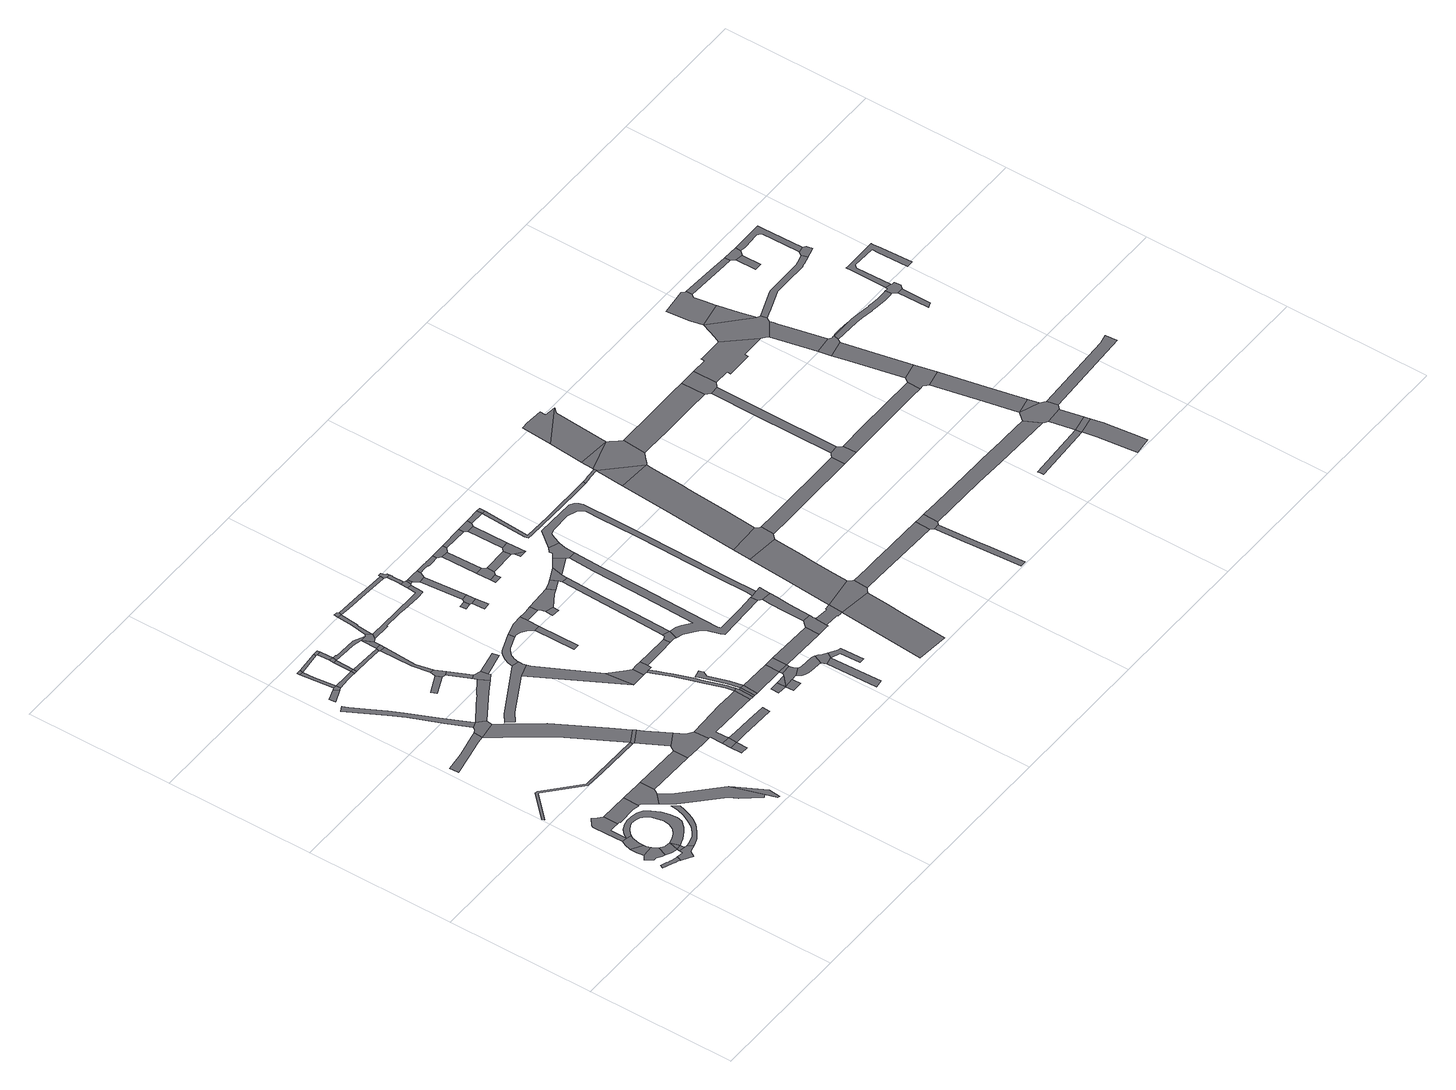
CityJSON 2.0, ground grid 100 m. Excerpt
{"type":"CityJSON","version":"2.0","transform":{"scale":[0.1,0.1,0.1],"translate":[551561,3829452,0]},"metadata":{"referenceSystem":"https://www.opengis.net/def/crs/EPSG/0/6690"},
"CityObjects":{
"road1":{"type":"Road","attributes":{"RoadStructureAttribute.sectionType":"1"},"geometry":[{"type":"MultiSurface","lod":"1","boundaries":[[[0,1,2,3,4,5,6,7,8,9,10,11,12]]]}]},
"road2":{"type":"Road","geometry":[{"type":"MultiSurface","lod":"1","boundaries":[[[13,14,15,16,17,18,19,20]]]}]},
"road3":{"type":"Road","attributes":{"RoadStructureAttribute.sectionType":"1"},"geometry":[{"type":"MultiSurface","lod":"1","boundaries":[[[21,22,23,14,13,24,25]]]}]},
"road4":{"type":"Road","geometry":[{"type":"MultiSurface","lod":"1","boundaries":[[[26,27,28,21,25,29,30,31,32,33]]]}]},
"road5":{"type":"Road","attributes":{"RoadStructureAttribute.sectionType":"1"},"geometry":[{"type":"MultiSurface","lod":"1","boundaries":[[[34,35,36,20,19,37,38,39,40]]]}]},
"road6":{"type":"Road","geometry":[{"type":"MultiSurface","lod":"1","boundaries":[[[41,42,12,11,43,44,45,46,47]]]}]},
"road7":{"type":"Road","attributes":{"RoadStructureAttribute.sectionType":"1"},"geometry":[{"type":"MultiSurface","lod":"1","boundaries":[[[48,39,41,47]]]}]},
"road8":{"type":"Road","geometry":[{"type":"MultiSurface","lod":"1","boundaries":[[[40,39,48]]]}]},
"road9":{"type":"Road","geometry":[{"type":"MultiSurface","lod":"1","boundaries":[[[49,50,51,52,53,54,55,56,26,33,57,58,59,60,61]]]}]},
"road10":{"type":"Road","attributes":{"RoadStructureAttribute.sectionType":"1"},"geometry":[{"type":"MultiSurface","lod":"1","boundaries":[[[62,63,64,65,66,67,68,69,70,71,72,73,74,75,76,77,78,79,33,32,80,81,82,83,84,85,86,87,88,89,90,91,92,93,94,95,40,48]]]}]},
"road11":{"type":"Road","attributes":{"RoadStructureAttribute.sectionType":"1"},"geometry":[{"type":"MultiSurface","lod":"1","boundaries":[[[61,60,96,97,98,99,100,101,102,103]]]}]},
"road12":{"type":"Road","attributes":{"RoadStructureAttribute.sectionType":"1"},"geometry":[{"type":"MultiSurface","lod":"1","boundaries":[[[104,105,106,107,108,109,110,111,112,113,114,115,116,117,118,119,120,121,122,46,45]]]}]},
"road13":{"type":"Road","geometry":[{"type":"MultiSurface","lod":"1","boundaries":[[[123,124,103,102,125,126,127,128,129,130,131,132,133]]]}]},
"road14":{"type":"Road","attributes":{"RoadStructureAttribute.sectionType":"1"},"geometry":[{"type":"MultiSurface","lod":"1","boundaries":[[[134,135,136,137,138,139,140,141]]]}]},
"road15":{"type":"Road","attributes":{"RoadStructureAttribute.sectionType":"1"},"geometry":[{"type":"MultiSurface","lod":"1","boundaries":[[[142,143,144,145,146,147,148,149,150,151,152]]]}]},
"road16":{"type":"Road","attributes":{"RoadStructureAttribute.sectionType":"1"},"geometry":[{"type":"MultiSurface","lod":"1","boundaries":[[[153,129,128,154,155,156,157,158,159]]]}]},
"road17":{"type":"Road","attributes":{"RoadStructureAttribute.sectionType":"1"},"geometry":[{"type":"MultiSurface","lod":"1","boundaries":[[[160,161,162,163,164,165,166,167,168,169,170,171,172,173]]]}]},
"road18":{"type":"Road","attributes":{"RoadStructureAttribute.sectionType":"1"},"geometry":[{"type":"MultiSurface","lod":"1","boundaries":[[[174,175,176,177]]]}]},
"road19":{"type":"Road","geometry":[{"type":"MultiSurface","lod":"1","boundaries":[[[173,172,178,179,134,141,180,181]]]}]},
"road20":{"type":"Road","attributes":{"RoadStructureAttribute.sectionType":"1"},"geometry":[{"type":"MultiSurface","lod":"1","boundaries":[[[182,133,132,183,184]]]}]},
"road21":{"type":"Road","attributes":{"RoadStructureAttribute.sectionType":"1"},"geometry":[{"type":"MultiSurface","lod":"1","boundaries":[[[159,158,185,186,187]]]}]},
"road22":{"type":"Road","geometry":[{"type":"MultiSurface","lod":"1","boundaries":[[[188,174,177,189,190,191]]]}]},
"road23":{"type":"Road","attributes":{"RoadStructureAttribute.sectionType":"1"},"geometry":[{"type":"MultiSurface","lod":"1","boundaries":[[[192,193,194,195,188,191]]]}]},
"road24":{"type":"Road","attributes":{"RoadStructureAttribute.sectionType":"1"},"geometry":[{"type":"MultiSurface","lod":"1","boundaries":[[[196,197,198,199,200,201,202,180,141,203,204,205,152,206]]]}]},
"road25":{"type":"Road","geometry":[{"type":"MultiSurface","lod":"1","boundaries":[[[207,208,194,193]]]}]},
"road26":{"type":"Road","attributes":{"RoadStructureAttribute.sectionType":"1"},"geometry":[{"type":"MultiSurface","lod":"1","boundaries":[[[209,191,190,210,211,212,213,214]]]}]},
"road27":{"type":"Road","attributes":{"RoadStructureAttribute.sectionType":"1"},"geometry":[{"type":"MultiSurface","lod":"1","boundaries":[[[215,207,193,216]]]}]},
"road28":{"type":"Road","geometry":[{"type":"MultiSurface","lod":"1","boundaries":[[[214,213,217,218]]]}]},
"road29":{"type":"Road","attributes":{"RoadStructureAttribute.sectionType":"1"},"geometry":[{"type":"MultiSurface","lod":"1","boundaries":[[[219,220,221,222,223,224,173,181,225,226]]]}]},
"road30":{"type":"Road","geometry":[{"type":"MultiSurface","lod":"1","boundaries":[[[206,152,151,227,228]]]}]},
"road31":{"type":"Road","attributes":{"RoadStructureAttribute.sectionType":"1"},"geometry":[{"type":"MultiSurface","lod":"1","boundaries":[[[229,214,218,230]]]}]},
"road32":{"type":"Road","attributes":{"RoadStructureAttribute.sectionType":"1"},"geometry":[{"type":"MultiSurface","lod":"1","boundaries":[[[231,232,228,227,233,234]]]}]},
"road33":{"type":"Road","geometry":[{"type":"MultiSurface","lod":"1","boundaries":[[[235,236,237,238,239]]]}]},
"road34":{"type":"Road","geometry":[{"type":"MultiSurface","lod":"1","boundaries":[[[240,229,230,241]]]}]},
"road35":{"type":"Road","geometry":[{"type":"MultiSurface","lod":"1","boundaries":[[[242,234,233,184,183,243,244,245,246,247]]]}]},
"road36":{"type":"Road","attributes":{"RoadStructureAttribute.sectionType":"1"},"geometry":[{"type":"MultiSurface","lod":"1","boundaries":[[[248,249,240,241]]]}]},
"road37":{"type":"Road","geometry":[{"type":"MultiSurface","lod":"1","boundaries":[[[250,251,215,216,249,248]]]}]},
"road38":{"type":"Road","geometry":[{"type":"MultiSurface","lod":"1","boundaries":[[[252,253,254,255]]]}]},
"road39":{"type":"Road","attributes":{"RoadStructureAttribute.sectionType":"1"},"geometry":[{"type":"MultiSurface","lod":"1","boundaries":[[[256,218,217,257,258,259]]]}]},
"road40":{"type":"Road","attributes":{"RoadStructureAttribute.sectionType":"1"},"geometry":[{"type":"MultiSurface","lod":"1","boundaries":[[[260,261,262,263,264,265,266,267,268,269,270]]]}]},
"road41":{"type":"Road","geometry":[{"type":"MultiSurface","lod":"1","boundaries":[[[271,252,255,272]]]}]},
"road42":{"type":"Road","geometry":[{"type":"MultiSurface","lod":"1","boundaries":[[[273,274,235,239,275,276,277,278,279]]]}]},
"road43":{"type":"Road","attributes":{"RoadStructureAttribute.sectionType":"1"},"geometry":[{"type":"MultiSurface","lod":"1","boundaries":[[[278,277,280,281,282]]]}]},
"road44":{"type":"Road","attributes":{"RoadStructureAttribute.sectionType":"1"},"geometry":[{"type":"MultiSurface","lod":"1","boundaries":[[[283,284,285,241,230,286,287,288,289]]]}]},
"road45":{"type":"Road","attributes":{"RoadStructureAttribute.sectionType":"1"},"geometry":[{"type":"MultiSurface","lod":"1","boundaries":[[[290,291,273,279,292,293]]]}]},
"road46":{"type":"Road","geometry":[{"type":"MultiSurface","lod":"1","boundaries":[[[294,282,281,219,226,295,296,297]]]}]},
"road47":{"type":"Road","geometry":[{"type":"MultiSurface","lod":"1","boundaries":[[[298,259,258,290,293,299]]]}]},
"road48":{"type":"Road","geometry":[{"type":"MultiSurface","lod":"1","boundaries":[[[288,298,299,300]]]}]},
"road49":{"type":"Road","geometry":[{"type":"MultiSurface","lod":"1","boundaries":[[[301,289,288,300,302,303,304]]]}]},
"road50":{"type":"Road","attributes":{"RoadStructureAttribute.sectionType":"1"},"geometry":[{"type":"MultiSurface","lod":"1","boundaries":[[[305,306,307,308,309,310,272,255]]]}]},
"road51":{"type":"Road","geometry":[{"type":"MultiSurface","lod":"1","boundaries":[[[311,312,297,296]]]}]},
"road52":{"type":"Road","attributes":{"RoadStructureAttribute.sectionType":"1"},"geometry":[{"type":"MultiSurface","lod":"1","boundaries":[[[313,314,315,247,246,316,271,272,317,318,319,320,321]]]}]},
"road53":{"type":"Road","attributes":{"RoadStructureAttribute.sectionType":"1"},"geometry":[{"type":"MultiSurface","lod":"1","boundaries":[[[322,323,324,266,265,325,326]]]}]},
"road54":{"type":"Road","attributes":{"RoadStructureAttribute.sectionType":"1"},"geometry":[{"type":"MultiSurface","lod":"1","boundaries":[[[327,328,301,304,329,330,331,332]]]}]},
"road55":{"type":"Road","geometry":[{"type":"MultiSurface","lod":"1","boundaries":[[[333,327,332,334,335]]]}]},
"road56":{"type":"Road","attributes":{"RoadStructureAttribute.sectionType":"1"},"geometry":[{"type":"MultiSurface","lod":"1","boundaries":[[[336,337,338,339,340,341,342,343,344,345,346,347,348,349,260,270,350,351,352,353,354,355,356,357,358,359,360]]]}]},
"road57":{"type":"Road","attributes":{"RoadStructureAttribute.sectionType":"1"},"geometry":[{"type":"MultiSurface","lod":"1","boundaries":[[[361,326,325,362,363,364]]]}]},
"road58":{"type":"Road","attributes":{"RoadStructureAttribute.sectionType":"1"},"geometry":[{"type":"MultiSurface","lod":"1","boundaries":[[[365,366,367,368,369,370,371,304,303,372,373,374,375,376,377,378,379,380]]]}]},
"road59":{"type":"Road","attributes":{"RoadStructureAttribute.sectionType":"1"},"geometry":[{"type":"MultiSurface","lod":"1","boundaries":[[[381,321,320,382,383]]]}]},
"road60":{"type":"Road","attributes":{"RoadStructureAttribute.sectionType":"1"},"geometry":[{"type":"MultiSurface","lod":"1","boundaries":[[[384,385,386,387,388,389,390,391,392,393,394,395,396,397,398,321,381]]]}]},
"road61":{"type":"Road","geometry":[{"type":"MultiSurface","lod":"1","boundaries":[[[399,364,363,400,391,390,401,402,403]]]}]},
"road62":{"type":"Road","geometry":[{"type":"MultiSurface","lod":"1","boundaries":[[[383,382,404,405]]]}]},
"road63":{"type":"Road","geometry":[{"type":"MultiSurface","lod":"1","boundaries":[[[405,404,406,407]]]}]},
"road64":{"type":"Road","attributes":{"RoadStructureAttribute.sectionType":"1"},"geometry":[{"type":"MultiSurface","lod":"1","boundaries":[[[408,409,410,411,412,413,414,415,416,405,407]]]}]},
"road65":{"type":"Road","attributes":{"RoadStructureAttribute.sectionType":"1"},"geometry":[{"type":"MultiSurface","lod":"1","boundaries":[[[417,334,332,418,419,420,421]]]}]},
"road66":{"type":"Road","attributes":{"RoadStructureAttribute.sectionType":"1"},"geometry":[{"type":"MultiSurface","lod":"1","boundaries":[[[422,423,424,425]]]}]},
"road67":{"type":"Road","attributes":{"RoadStructureAttribute.sectionType":"1"},"geometry":[{"type":"MultiSurface","lod":"1","boundaries":[[[426,427,336,360,428,429,430,431,432,433,434,435,436,437,438,422,425,439]]]}]},
"road68":{"type":"Road","geometry":[{"type":"MultiSurface","lod":"1","boundaries":[[[440,441,442,443]]]}]},
"road69":{"type":"Road","attributes":{"RoadStructureAttribute.sectionType":"1"},"geometry":[{"type":"MultiSurface","lod":"1","boundaries":[[[407,406,444,445]]]}]},
"road70":{"type":"Road","geometry":[{"type":"MultiSurface","lod":"1","boundaries":[[[446,447,448,443]]]}]},
"road71":{"type":"Road","attributes":{"RoadStructureAttribute.sectionType":"1"},"geometry":[{"type":"MultiSurface","lod":"1","boundaries":[[[449,403,402,450,451,452]]]}]},
"road72":{"type":"Road","geometry":[{"type":"MultiSurface","lod":"1","boundaries":[[[453,440,443]]]}]},
"road73":{"type":"Road","geometry":[{"type":"MultiSurface","lod":"1","boundaries":[[[454,455,456,457]]]}]},
"road74":{"type":"Road","attributes":{"RoadStructureAttribute.sectionType":"1"},"geometry":[{"type":"MultiSurface","lod":"1","boundaries":[[[458,459,460,461]]]}]},
"road75":{"type":"Road","attributes":{"RoadStructureAttribute.sectionType":"1"},"geometry":[{"type":"MultiSurface","lod":"1","boundaries":[[[462,463,464,465,453,443,448,466,467]]]}]},
"road76":{"type":"Road","geometry":[{"type":"MultiSurface","lod":"1","boundaries":[[[468,469,454,457,461,460]]]}]},
"road77":{"type":"Road","geometry":[{"type":"MultiSurface","lod":"1","boundaries":[[[470,471,472,426,439,473,474]]]}]},
"road78":{"type":"Road","geometry":[{"type":"MultiSurface","lod":"1","boundaries":[[[475,365,380,476,477,478,479,480,481]]]}]},
"road79":{"type":"Road","attributes":{"RoadStructureAttribute.sectionType":"1"},"geometry":[{"type":"MultiSurface","lod":"1","boundaries":[[[482,483,475,481,484,485,486]]]}]},
"road80":{"type":"Road","attributes":{"RoadStructureAttribute.sectionType":"1"},"geometry":[{"type":"MultiSurface","lod":"1","boundaries":[[[478,477,487,488]]]}]},
"road81":{"type":"Road","geometry":[{"type":"MultiSurface","lod":"1","boundaries":[[[489,421,420,482,486,490,491,492]]]}]},
"road82":{"type":"Road","geometry":[{"type":"MultiSurface","lod":"1","boundaries":[[[444,464,463,493]]]}]},
"road83":{"type":"Road","attributes":{"RoadStructureAttribute.sectionType":"1"},"geometry":[{"type":"MultiSurface","lod":"1","boundaries":[[[494,495,469,468]]]}]},
"road84":{"type":"Road","geometry":[{"type":"MultiSurface","lod":"1","boundaries":[[[445,444,493,496]]]}]},
"road85":{"type":"Road","geometry":[{"type":"MultiSurface","lod":"1","boundaries":[[[497,498,499,500,501]]]}]},
"road86":{"type":"Road","geometry":[{"type":"MultiSurface","lod":"1","boundaries":[[[502,488,487,495,494,503,504]]]}]},
"road87":{"type":"Road","geometry":[{"type":"MultiSurface","lod":"1","boundaries":[[[505,506,452,451,507,508,509]]]}]},
"road88":{"type":"Road","attributes":{"RoadStructureAttribute.sectionType":"1"},"geometry":[{"type":"MultiSurface","lod":"1","boundaries":[[[510,511,512,467,466,513,514,515,516,517,518,519]]]}]},
"road89":{"type":"Road","geometry":[{"type":"MultiSurface","lod":"1","boundaries":[[[520,470,474,521,497,501,522,523]]]}]},
"road90":{"type":"Road","attributes":{"RoadStructureAttribute.sectionType":"1"},"geometry":[{"type":"MultiSurface","lod":"1","boundaries":[[[524,525,526,527]]]}]},
"road91":{"type":"Road","attributes":{"RoadStructureAttribute.sectionType":"1"},"geometry":[{"type":"MultiSurface","lod":"1","boundaries":[[[528,529,530,531,504,503,532,533,534,535,536,537,538]]]}]},
"road92":{"type":"Road","geometry":[{"type":"MultiSurface","lod":"1","boundaries":[[[539,540,519,518,541,525,524,542]]]}]},
"road93":{"type":"Road","geometry":[{"type":"MultiSurface","lod":"1","boundaries":[[[543,544,545,546]]]}]},
"road94":{"type":"Road","attributes":{"RoadStructureAttribute.sectionType":"1"},"geometry":[{"type":"MultiSurface","lod":"1","boundaries":[[[547,548,549,505,509,550,551,552]]]}]},
"road95":{"type":"Road","attributes":{"RoadStructureAttribute.sectionType":"1"},"geometry":[{"type":"MultiSurface","lod":"1","boundaries":[[[496,493,553,554,555]]]}]},
"road96":{"type":"Road","geometry":[{"type":"MultiSurface","lod":"1","boundaries":[[[556,557,546,545,558,559]]]}]},
"road97":{"type":"Road","attributes":{"RoadStructureAttribute.sectionType":"1"},"geometry":[{"type":"MultiSurface","lod":"1","boundaries":[[[560,561,562,563,564,542,524]]]}]},
"road98":{"type":"Road","attributes":{"RoadStructureAttribute.sectionType":"1"},"geometry":[{"type":"MultiSurface","lod":"1","boundaries":[[[565,566,520,523,567]]]}]},
"road99":{"type":"Road","attributes":{"RoadStructureAttribute.sectionType":"1"},"geometry":[{"type":"MultiSurface","lod":"1","boundaries":[[[568,569,557,556]]]}]},
"road100":{"type":"Road","geometry":[{"type":"MultiSurface","lod":"1","boundaries":[[[570,538,537,569,568,571]]]}]},
"road101":{"type":"Road","geometry":[{"type":"MultiSurface","lod":"1","boundaries":[[[572,565,567,547,552,573]]]}]},
"road102":{"type":"Road","attributes":{"RoadStructureAttribute.sectionType":"1"},"geometry":[{"type":"MultiSurface","lod":"1","boundaries":[[[559,558,574,575]]]}]},
"road103":{"type":"Road","attributes":{"RoadStructureAttribute.sectionType":"1"},"geometry":[{"type":"MultiSurface","lod":"1","boundaries":[[[576,577,578,579,580,581,582,509,508,583,584,585,586,587,588,589,590,591,592,593,594,595,596,597,598]]]}]},
"road104":{"type":"Road","geometry":[{"type":"MultiSurface","lod":"1","boundaries":[[[599,600,555,554,601,602,603,604,605,606,607,608,609]]]}]},
"road105":{"type":"Road","attributes":{"RoadStructureAttribute.sectionType":"1"},"geometry":[{"type":"MultiSurface","lod":"1","boundaries":[[[610,572,573,611]]]}]},
"road106":{"type":"Road","attributes":{"RoadStructureAttribute.sectionType":"1"},"geometry":[{"type":"MultiSurface","lod":"1","boundaries":[[[612,570,571,613]]]}]},
"road107":{"type":"Road","geometry":[{"type":"MultiSurface","lod":"1","boundaries":[[[614,615,616]]]}]},
"road108":{"type":"Road","geometry":[{"type":"MultiSurface","lod":"1","boundaries":[[[617,618,575,574,614,616]]]}]},
"road109":{"type":"Road","attributes":{"RoadStructureAttribute.sectionType":"1"},"geometry":[{"type":"MultiSurface","lod":"1","boundaries":[[[619,618,617,620]]]}]},
"road110":{"type":"Road","attributes":{"RoadStructureAttribute.sectionType":"1"},"geometry":[{"type":"MultiSurface","lod":"1","boundaries":[[[621,622,623,599,609,624,625,626]]]}]},
"road111":{"type":"Road","geometry":[{"type":"MultiSurface","lod":"1","boundaries":[[[627,628,629,610,611,576,598,630,631,632]]]}]},
"road112":{"type":"Road","attributes":{"RoadStructureAttribute.sectionType":"1"},"geometry":[{"type":"MultiSurface","lod":"1","boundaries":[[[633,634,635,636,637,638,639,640,604,603,641,642,643,644,645,646,647,648,649]]]}]},
"road113":{"type":"Road","geometry":[{"type":"MultiSurface","lod":"1","boundaries":[[[650,651,652,612,613,619,620,653]]]}]},
"road114":{"type":"Road","geometry":[{"type":"MultiSurface","lod":"1","boundaries":[[[654,655,656,657,591,590,621,626]]]}]},
"road115":{"type":"Road","attributes":{"RoadStructureAttribute.sectionType":"1"},"geometry":[{"type":"MultiSurface","lod":"1","boundaries":[[[648,658,659,660,661,662]]]}]},
"road116":{"type":"Road","attributes":{"RoadStructureAttribute.sectionType":"1"},"geometry":[{"type":"MultiSurface","lod":"1","boundaries":[[[663,664,665,666,667,668,669,670,671,672,627,632,673,674,675,676,677,678,679,680,681,682,683,684,685,657,656]]]}]},
"road117":{"type":"Road","attributes":{"RoadStructureAttribute.sectionType":"1"},"geometry":[{"type":"MultiSurface","lod":"1","boundaries":[[[686,687,650,653,688]]]}]},
"road118":{"type":"Road","geometry":[{"type":"MultiSurface","lod":"1","boundaries":[[[686,688,689,690,691]]]}]},
"road119":{"type":"Road","geometry":[{"type":"MultiSurface","lod":"1","boundaries":[[[692,693,649,648,662,694,695,696]]]}]},
"road120":{"type":"Road","attributes":{"RoadStructureAttribute.sectionType":"1"},"geometry":[{"type":"MultiSurface","lod":"1","boundaries":[[[697,698,649,693,699,700,701,702]]]}]},
"road121":{"type":"Road","attributes":{"RoadStructureAttribute.sectionType":"1"},"geometry":[{"type":"MultiSurface","lod":"1","boundaries":[[[703,704,705,706,707,689,688,708,709,710,711,712,713,714,715]]]}]},
"road122":{"type":"Road","geometry":[{"type":"MultiSurface","lod":"1","boundaries":[[[716,717,718,697,702,719,720,721]]]}]},
"road123":{"type":"Road","attributes":{"RoadStructureAttribute.sectionType":"1"},"geometry":[{"type":"MultiSurface","lod":"1","boundaries":[[[722,723,724,696,695,725,726,727,728]]]}]},
"road124":{"type":"Road","attributes":{"RoadStructureAttribute.sectionType":"1"},"geometry":[{"type":"MultiSurface","lod":"1","boundaries":[[[729,730,731,718,717,732,733,734,735,736,737,738]]]}]},
"road125":{"type":"Road","attributes":{"RoadStructureAttribute.sectionType":"1"},"geometry":[{"type":"MultiSurface","lod":"1","boundaries":[[[739,740,741,742,715,714,743,744,745]]]}]},
"road126":{"type":"Road","attributes":{"RoadStructureAttribute.sectionType":"1"},"geometry":[{"type":"MultiSurface","lod":"1","boundaries":[[[745,746,729,738]]]}]},
"road127":{"type":"Road","attributes":{"RoadStructureAttribute.sectionType":"1"},"geometry":[{"type":"MultiSurface","lod":"1","boundaries":[[[747,748,749,750,751,752,753,754,755,756]]]}]},
"road128":{"type":"Road","geometry":[{"type":"MultiSurface","lod":"1","boundaries":[[[757,758,759,739,745,738,760,761,762,763,764]]]}]},
"road129":{"type":"Road","geometry":[{"type":"MultiSurface","lod":"1","boundaries":[[[765,766,739,759]]]}]},
"road130":{"type":"Road","attributes":{"RoadStructureAttribute.sectionType":"1"},"geometry":[{"type":"MultiSurface","lod":"1","boundaries":[[[767,768,721,720,769,770,771,772,773]]]}]},
"road131":{"type":"Road","geometry":[{"type":"MultiSurface","lod":"1","boundaries":[[[774,775,776,728,727,777,778,751,750,779,780]]]}]},
"road132":{"type":"Road","attributes":{"RoadStructureAttribute.sectionType":"1"},"geometry":[{"type":"MultiSurface","lod":"1","boundaries":[[[781,782,783,765,759]]]}]},
"road133":{"type":"Road","attributes":{"RoadStructureAttribute.sectionType":"1"},"geometry":[{"type":"MultiSurface","lod":"1","boundaries":[[[784,785,783,782,786,787]]]}]},
"road134":{"type":"Road","attributes":{"RoadStructureAttribute.sectionType":"1"},"geometry":[{"type":"MultiSurface","lod":"1","boundaries":[[[788,789,764,763,790,791,792,793,794]]]}]},
"road135":{"type":"Road","geometry":[{"type":"MultiSurface","lod":"1","boundaries":[[[795,796,797,773,772,798,799]]]}]},
"road136":{"type":"Road","attributes":{"RoadStructureAttribute.sectionType":"1"},"geometry":[{"type":"MultiSurface","lod":"1","boundaries":[[[800,801,802,803,804,796,795]]]}]},
"road137":{"type":"Road","attributes":{"RoadStructureAttribute.sectionType":"1"},"geometry":[{"type":"MultiSurface","lod":"1","boundaries":[[[805,806,807,808,809,810,811,812,813,780,779,814,815,816,817]]]}]},
"road138":{"type":"Road","geometry":[{"type":"MultiSurface","lod":"1","boundaries":[[[794,793,818,803,802,819,820,821]]]}]},
"road139":{"type":"Road","attributes":{"RoadStructureAttribute.sectionType":"1"},"geometry":[{"type":"MultiSurface","lod":"1","boundaries":[[[822,799,798,823,824,825,826,827,828,829,830]]]}]},
"road140":{"type":"Road","attributes":{"RoadStructureAttribute.sectionType":"1"},"geometry":[{"type":"MultiSurface","lod":"1","boundaries":[[[831,832,833,834,835]]]}]},
"road141":{"type":"Road","attributes":{"RoadStructureAttribute.sectionType":"1"},"geometry":[{"type":"MultiSurface","lod":"1","boundaries":[[[836,837,838,839,840,841,821,820,842,843,844,845,846,847,848,849,850]]]}]},
"road142":{"type":"Road","attributes":{"function":"3","RoadStructureAttribute.sectionType":"1"},"geometry":[{"type":"MultiSurface","lod":"1","boundaries":[[[851,852,853,854,855,856,857,858,859,860,861,862]]]}]},
"road143":{"type":"Road","geometry":[{"type":"MultiSurface","lod":"1","boundaries":[[[863,831,835,855,854]]]}]},
"road144":{"type":"Road","attributes":{"function":"3","RoadStructureAttribute.sectionType":"1"},"geometry":[{"type":"MultiSurface","lod":"1","boundaries":[[[864,865,866,831,863]]]}]},
"road145":{"type":"Road","geometry":[{"type":"MultiSurface","lod":"1","boundaries":[[[867,868,869,817,816,870,865,864,871,872,873,874,875,876]]]}]},
"road146":{"type":"Road","attributes":{"function":"3","RoadStructureAttribute.sectionType":"1"},"geometry":[{"type":"MultiSurface","lod":"1","boundaries":[[[877,867,876]]]}]},
"road147":{"type":"Road","attributes":{"function":"3","RoadStructureAttribute.sectionType":"1"},"geometry":[{"type":"MultiSurface","lod":"1","boundaries":[[[878,879,880,881,882,867,877]]]}]},
"road148":{"type":"Road","geometry":[{"type":"MultiSurface","lod":"1","boundaries":[[[883,884,885,830,829,886,887,888,880,879]]]}]},
"road149":{"type":"Road","attributes":{"function":"3","RoadStructureAttribute.sectionType":"1"},"geometry":[{"type":"MultiSurface","lod":"1","boundaries":[[[889,890,891,892,884,883]]]}]},
"road150":{"type":"Road","geometry":[{"type":"MultiSurface","lod":"1","boundaries":[[[893,894,895,850,849,896,897,898,899,900,901,902,903]]]}]},
"road151":{"type":"Road","geometry":[{"type":"MultiSurface","lod":"1","boundaries":[[[904,905,906,907,908,909,910,891,890,911,912,913]]]}]},
"road152":{"type":"Road","attributes":{"function":"3","RoadStructureAttribute.sectionType":"1"},"geometry":[{"type":"MultiSurface","lod":"1","boundaries":[[[914,915,916,899,898,917,910,909]]]}]},
"road153":{"type":"Road","attributes":{"function":"3","RoadStructureAttribute.sectionType":"1"},"geometry":[{"type":"MultiSurface","lod":"1","boundaries":[[[918,919,920,893,903]]]}]},
"road154":{"type":"Road","geometry":[{"type":"MultiSurface","lod":"1","boundaries":[[[921,922,923,924,893,920,925,926,927,928,929,930]]]}]},
"road155":{"type":"Road","geometry":[{"type":"MultiSurface","lod":"1","boundaries":[[[931,932,933,934,935,913]]]}]},
"road156":{"type":"Road","attributes":{"RoadStructureAttribute.sectionType":"1"},"geometry":[{"type":"MultiSurface","lod":"1","boundaries":[[[936,937,938,874,873,939]]]}]},
"road157":{"type":"Road","attributes":{"RoadStructureAttribute.sectionType":"1"},"geometry":[{"type":"MultiSurface","lod":"1","boundaries":[[[940,941,942,943,944,945,946,947,948,949,950,913,912,951,952,953,954,955,956,957,958,959]]]}]},
"road158":{"type":"Road","attributes":{"RoadStructureAttribute.sectionType":"1"},"geometry":[{"type":"MultiSurface","lod":"1","boundaries":[[[960,930,929,961,962,963,964]]]}]},
"road159":{"type":"Road","attributes":{"RoadStructureAttribute.sectionType":"1"},"geometry":[{"type":"MultiSurface","lod":"1","boundaries":[[[965,966,967,968,969,970,971,972,973,902,901,974,975,976,977,978,979,980,981,982,983,984]]]}]},
"road160":{"type":"Road","geometry":[{"type":"MultiSurface","lod":"1","boundaries":[[[985,986,987,988]]]}]},
"road161":{"type":"Road","geometry":[{"type":"MultiSurface","lod":"1","boundaries":[[[989,990,991,992,993,994,995]]]}]},
"road162":{"type":"Road","geometry":[{"type":"MultiSurface","lod":"1","boundaries":[[[996,964,963,985,988,997,998]]]}]},
"road163":{"type":"Road","geometry":[{"type":"MultiSurface","lod":"1","boundaries":[[[999,1000,1001,959,958,1002,989,995,1003,1004,1005,1006,1007]]]}]},
"road164":{"type":"Road","attributes":{"RoadStructureAttribute.sectionType":"1"},"geometry":[{"type":"MultiSurface","lod":"1","boundaries":[[[1008,1009,1010,1011,1012,1013,1014,1015,1016,998,997,1017,1018,1019,1020,1021,1022,1023,1024,1025,1026]]]}]},
"road165":{"type":"Road","geometry":[{"type":"MultiSurface","lod":"1","boundaries":[[[1026,1025,965,984,1027,1028,1029,1030,1031]]]}]},
"road166":{"type":"Road","attributes":{"RoadStructureAttribute.sectionType":"1"},"geometry":[{"type":"MultiSurface","lod":"1","boundaries":[[[1032,1033,1034,1035,1036,1037,1038,999,1007,1039,1040,1041,1042,1043,1044,1045,1046]]]}]}
},
"vertices":[
[201,238,0],[168,248,0],[157,252,0],[148,255,0],[135,260,0],[96,274,0],[87,253,0],[109,244,0],[148,228,0],[169,219,0],[184,213,0],[199,204,0],[210,237,0],
[187,408,0],[109,402,0],[78,379,0],[112,332,0],[132,332,0],[163,312,0],[182,303,0],[210,370,0],
[103,499,0],[101,447,0],[103,436,0],[176,438,0],[176,453,0],
[133,572,0],[125,559,0],[115,542,0],[176,488,0],[185,530,0],[185,533,0],[198,558,0],[165,565,0],
[246,345,0],[242,346,0],[219,363,0],[215,285,0],[225,283,0],[261,276,0],[280,341,0],
[258,253,0],[256,231,0],[270,163,0],[291,199,0],[344,212,0],[316,246,0],[298,249,0],
[298,281,0],
[207,804,0],[201,808,0],[192,820,0],[182,833,0],[134,795,0],[130,785,0],[128,779,0],[129,682,0],[164,681,0],[168,681,0],[200,680,0],[233,679,0],[236,780,0],
[334,293,0],[348,297,0],[381,315,0],[395,322,0],[432,348,0],[467,390,0],[476,428,0],[471,478,0],[458,533,0],[435,585,0],[410,616,0],[407,620,0],[374,639,0],[334,649,0],[289,649,0],[252,643,0],[215,628,0],[185,598,0],[210,573,0],[237,596,0],[262,611,0],[287,616,0],[322,614,0],[350,604,0],[378,579,0],[395,547,0],[401,515,0],[409,472,0],[404,432,0],[384,395,0],[355,369,0],[352,368,0],[322,352,0],[321,351,0],
[252,679,0],[253,671,0],[385,676,0],[410,670,0],[411,670,0],[425,666,0],[428,672,0],[430,776,0],
[352,215,0],[396,232,0],[418,247,0],[446,265,0],[493,308,0],[520,343,0],[539,386,0],[556,439,0],[566,469,0],[536,511,0],[531,464,0],[512,406,0],[490,361,0],[465,320,0],[428,285,0],[405,271,0],[396,265,0],[348,249,0],[344,249,0],
[541,773,0],[525,774,0],[435,671,0],[442,668,0],[443,667,0],[508,581,0],[570,640,0],[581,655,0],[584,660,0],[591,671,0],[593,772,0],
[369,1797,0],[331,1791,0],[178,1759,0],[45,1743,0],[50,1682,0],[193,1709,0],[320,1735,0],[365,1739,0],
[403,1019,0],[187,1216,0],[166,1218,0],[9,1060,0],[17,1046,0],[172,1202,0],[180,1202,0],[397,1004,0],[534,1000,0],[828,992,0],[829,1013,0],
[636,554,0],[569,497,0],[786,283,0],[813,228,0],[905,111,0],[929,124,0],[861,332,0],
[443,1847,0],[422,1892,0],[351,2039,0],[269,2231,0],[230,2315,0],[164,2434,0],[121,2519,0],[104,2553,0],[69,2536,0],[200,2293,0],[248,2191,0],[335,1987,0],[405,1832,0],[445,1843,0],
[188,2673,0],[110,2646,0],[116,2606,0],[208,2641,0],
[403,1824,0],[392,1811,0],[488,1757,0],[494,1796,0],
[919,766,0],[918,665,0],[920,766,0],
[953,49,0],[967,43,0],[973,125,0],
[202,2682,0],[222,2647,0],[228,2649,0],[225,2681,0],
[208,2827,0],[204,2905,0],[181,2903,0],[190,2802,0],
[890,1123,0],[855,1185,0],[681,1499,0],[570,1648,0],[569,1650,0],[533,1697,0],[531,1700,0],[436,1643,0],[582,1445,0],[624,1383,0],[922,1064,0],
[209,2925,0],[179,2924,0],
[319,2680,0],[304,2654,0],[332,2655,0],[356,2655,0],[374,2654,0],[375,2679,0],
[365,2938,0],[367,2921,0],
[393,2654,0],[394,2677,0],
[743,2040,0],[642,1972,0],[639,1969,0],[570,1925,0],[568,1923,0],[447,1844,0],[698,1929,0],[780,1976,0],
[840,992,0],[934,1044,0],
[377,2801,0],[398,2801,0],
[1015,896,0],[955,1004,0],[944,805,0],[1038,856,0],
[626,2258,0],[497,2200,0],[506,2181,0],[514,2164,0],[643,2221,0],
[378,2836,0],[404,2828,0],
[1075,789,0],[959,664,0],[1065,660,0],[1082,660,0],[1123,660,0],[1118,761,0],
[401,2919,0],[375,2918,0],
[401,2939,0],[378,2939,0],
[1133,508,0],[1133,432,0],[1185,431,0],[1186,507,0],
[403,2677,0],[496,2650,0],[605,2646,0],[611,2666,0],
[953,1942,0],[596,1744,0],[545,1706,0],[581,1656,0],[645,1705,0],[916,1852,0],[1006,1878,0],[1003,1892,0],[1002,1903,0],[1002,1914,0],[1003,1931,0],
[1134,568,0],[1190,567,0],
[635,2297,0],[631,2278,0],[658,2217,0],[660,2216,0],[666,2214,0],[695,2228,0],[663,2294,0],
[731,2076,0],[733,2071,0],[762,2085,0],
[587,2816,0],[430,2822,0],[430,2828,0],[506,2798,0],[558,2796,0],[619,2782,0],[660,2782,0],
[615,2637,0],[615,2417,0],[639,2409,0],[651,2634,0],
[765,2078,0],[823,2001,0],[817,2017,0],[810,2065,0],
[616,2669,0],[652,2667,0],
[654,2711,0],
[673,2790,0],[670,2722,0],[675,2725,0],[698,2755,0],
[1269,509,0],[1383,505,0],[1512,501,0],[1514,555,0],[1382,559,0],[1257,562,0],
[980,2053,0],[970,2096,0],
[1488,765,0],[1380,768,0],[1122,761,0],[1135,659,0],[1190,658,0],[1381,655,0],[1487,653,0],[1527,651,0],[1532,764,0],
[1026,1834,0],[1015,1856,0],[1010,1867,0],[1234,1274,0],[1214,1463,0],
[698,2999,0],[691,2894,0],[701,2797,0],[708,2872,0],[713,2872,0],[725,2997,0],
[700,3031,0],[734,3018,0],[724,3029,0],
[1153,2113,0],[1034,2066,0],[1022,2060,0],[1018,2058,0],[1010,2052,0],[1001,2043,0],[998,2040,0],[987,2025,0],[979,2014,0],[976,2010,0],[969,1996,0],[964,1985,0],[960,1973,0],[956,1958,0],[1004,1945,0],[1007,1959,0],[1010,1970,0],[1015,1981,0],[1020,1991,0],[1026,1999,0],[1032,2007,0],[1040,2014,0],[1052,2025,0],[1065,2034,0],[1159,2071,0],
[1308,1373,0],[1294,1275,0],[1334,1274,0],[1335,1354,0],
[1131,2812,0],[1127,2763,0],[1125,2749,0],[1103,2751,0],[921,2754,0],[919,2751,0],[817,2753,0],[804,2724,0],[804,2731,0],[915,2728,0],[969,2727,0],[969,2723,0],[1102,2717,0],[1154,2720,0],[1156,2728,0],[1161,2810,0],
[1554,769,0],[1553,650,0],[1558,751,0],
[1542,829,0],[1494,980,0],[1484,1010,0],[1440,1140,0],[1419,1193,0],[1403,1232,0],[1385,1275,0],[1362,1270,0],[1375,1238,0],[1382,1223,0],[1398,1185,0],[1418,1132,0],[1460,1009,0],[1472,972,0],[1520,823,0],
[1374,1354,0],[1356,1274,0],[1409,1275,0],[1410,1301,0],[1410,1354,0],
[1568,649,0],[1572,750,0],
[1591,648,0],[1601,750,0],
[1583,840,0],[1541,971,0],[1555,1004,0],[1554,1010,0],[1547,1034,0],[1495,1020,0],[1499,1010,0],[1507,984,0],[1556,832,0],
[913,3009,0],[797,2994,0],[952,2983,0],[1116,2973,0],[1120,2996,0],
[1273,2003,0],[1273,1726,0],[1315,1726,0],[1314,2003,0],
[1313,2138,0],[1246,2137,0],[1171,2072,0],[1178,2071,0],[1186,2070,0],[1197,2066,0],[1208,2062,0],[1219,2056,0],[1231,2049,0],[1240,2042,0],[1249,2034,0],[1258,2023,0],[1270,2008,0],[1314,2086,0],
[1730,604,0],[1667,602,0],[1668,547,0],[1731,545,0],
[1811,645,0],[1813,745,0],
[1735,488,0],[1804,489,0],[1804,547,0],
[1500,1353,0],[1555,1301,0],[1644,1304,0],[1642,1349,0],
[1797,606,0],
[1227,2479,0],[1183,2476,0],[1187,2436,0],[1230,2440,0],
[1250,2346,0],[1295,2350,0],[1288,2437,0],[1244,2434,0],
[1888,603,0],[1883,625,0],[1811,621,0],[1810,613,0],[1841,550,0],[1901,579,0],
[1284,2499,0],[1239,2495,0],
[1412,2142,0],[1366,2139,0],[1352,2139,0],[1367,2087,0],[1415,2087,0],
[1135,2862,0],[1164,2815,0],[1170,2819,0],[1174,2852,0],[1168,2855,0],[1167,2856,0],[1160,2860,0],
[1134,2962,0],[1137,2882,0],[1158,2943,0],[1160,2944,0],[1160,2962,0],
[1189,2820,0],[1189,2852,0],
[1121,3011,0],[1160,2977,0],[1146,2986,0],[1139,3011,0],
[1881,644,0],
[1261,2785,0],[1216,2782,0],
[1883,744,0],
[1435,2045,0],[1431,2007,0],[1431,1992,0],[1488,1988,0],[1490,2030,0],
[1243,2851,0],[1280,2824,0],[1280,2851,0],
[1672,1377,0],[1667,1362,0],[1678,1305,0],[1697,1298,0],[1719,1362,0],
[2017,561,0],[1925,565,0],[1912,570,0],[1864,520,0],[1881,509,0],[1907,501,0],[1959,497,0],[1989,496,0],[2010,492,0],[2039,555,0],
[1592,2151,0],[1430,2079,0],[1582,2086,0],[1615,2101,0],
[2080,471,0],[2028,457,0],[2036,110,0],[2091,119,0],
[1377,2847,0],[1377,2850,0],[1359,2850,0],[1353,2851,0],[1311,2825,0],[1352,2824,0],[1352,2819,0],[1360,2819,0],[1380,2819,0],[1433,2819,0],[1433,2848,0],
[2074,524,0],[2057,544,0],[2021,474,0],[2102,506,0],
[1466,2422,0],[1516,2423,0],[1515,2459,0],[1465,2458,0],
[1695,2107,0],[1687,1867,0],[1678,1535,0],[1725,1612,0],[1731,1927,0],[1738,2106,0],
[1895,644,0],[2201,637,0],[2203,737,0],
[1513,2557,0],[1463,2556,0],[1533,2482,0],[1536,2532,0],
[2141,444,0],[2148,308,0],[2182,308,0],[2178,468,0],[2158,470,0],
[1666,2179,0],[1639,2166,0],[1687,2134,0],
[1508,2798,0],[1458,2797,0],
[1535,2850,0],[1535,2819,0],
[1756,2220,0],[1739,2145,0],
[1709,2484,0],[1701,2534,0],
[1879,2189,0],[1873,2016,0],[1868,1741,0],[1861,1489,0],[1855,1291,0],[1797,1333,0],[1765,1350,0],[1740,1283,0],[1806,1236,0],[1833,1214,0],[1849,1179,0],[1874,1107,0],[1883,1083,0],[2098,1090,0],[2225,1094,0],[2223,1140,0],[2104,1136,0],[1914,1134,0],[1906,1157,0],[1912,1344,0],[1921,1707,0],[1926,1992,0],[1931,2188,0],
[2238,775,0],[2218,754,0],[2275,636,0],[2287,635,0],[2288,650,0],[2295,728,0],[2294,728,0],[2295,729,0],[2295,738,0],[2295,742,0],[2297,773,0],
[1821,2268,0],[1866,2206,0],
[1701,2853,0],[1702,2819,0],
[1725,2470,0],[1726,2427,0],[1776,2428,0],
[1774,2558,0],[1724,2557,0],
[1721,2799,0],[1771,2798,0],
[2246,1073,0],[2243,1017,0],[2239,910,0],[2304,923,0],[2311,1018,0],[2315,1068,0],
[1877,2336,0],[1853,2316,0],[1853,2291,0],[1931,2202,0],[1936,2262,0],[1948,2310,0],
[2425,731,0],[2396,731,0],[2396,721,0],[2396,720,0],[2388,721,0],[2303,727,0],[2301,727,0],[2296,728,0],[2296,649,0],[2383,643,0],[2391,643,0],[2390,635,0],[2413,635,0],[2419,635,0],[2426,635,0],[2427,635,0],[2434,730,0],
[1786,2854,0],[1767,2853,0],[1713,2853,0],[1786,2819,0],
[2318,1108,0],[2321,1146,0],[2282,1143,0],[2239,1140,0],
[2380,45,0],[2599,27,0],[2625,349,0],[2633,457,0],[2645,607,0],
[2282,1346,0],[2285,1598,0],[2289,1908,0],[2291,2165,0],[2289,2383,0],[2281,2410,0],[2266,2430,0],[2239,2445,0],[2076,2451,0],[1971,2452,0],[1965,2357,0],[1982,2390,0],[2014,2400,0],[2157,2402,0],[2222,2382,0],[2239,2365,0],[2252,2333,0],[2251,2238,0],[2251,1975,0],[2248,1798,0],[2244,1610,0],[2244,1383,0],[2244,1190,0],
[1889,2857,0],[1803,2854,0],[1890,2819,0],
[1914,2820,0],[1915,2839,0],[1916,2856,0],
[2681,735,0],[2657,761,0],[2665,624,0],[2676,633,0],[2684,732,0],
[2478,1325,0],[2455,1019,0],[2667,896,0],[2676,1021,0],[2682,1108,0],[2697,1308,0],
[2433,2492,0],[2331,2491,0],[2208,2492,0],[2086,2491,0],[1892,2498,0],[1871,2504,0],[1881,2480,0],[1918,2479,0],[2113,2474,0],[2211,2472,0],[2346,2473,0],[2443,2472,0],[2443,2492,0],
[2729,1434,0],[2709,1456,0],[2488,1449,0],[2724,1337,0],[2730,1337,0],[2735,1428,0],
[2949,726,0],[2905,727,0],[2810,729,0],[2679,633,0],[2790,630,0],[3286,620,0],[3291,721,0],
[2550,2287,0],[2542,2179,0],[2528,1988,0],[2728,1692,0],[2728,1693,0],[2743,1883,0],[2750,1975,0],[2751,1990,0],[2769,2223,0],[2773,2271,0],
[2566,2506,0],[2565,2501,0],[2496,2497,0],[2471,2492,0],[2471,2477,0],[2496,2480,0],[2565,2483,0],
[2564,2472,0],
[3369,246,0],[3362,339,0],[3345,599,0],[3346,600,0],[3306,597,0],[3307,580,0],[3319,394,0],[3323,336,0],[3344,8,0],[3385,7,0],
[2821,2544,0],[2807,2561,0],[2793,2576,0],[2786,2283,0],[2799,2295,0],[2823,2317,0],[2848,2339,0],[2860,2500,0],
[2573,2593,0],[2567,2518,0],
[2855,1429,0],[2854,1429,0],[2884,1337,0],[3164,1338,0],[3364,1339,0],[3445,1339,0],[3444,1431,0],
[3343,720,0],[3333,720,0],[3322,721,0],[3304,600,0],[3306,598,0],[3364,618,0],[3367,720,0],
[2823,2952,0],[2851,2982,0],[2592,2830,0],
[2655,3041,0],[2608,3040,0],[2772,2991,0],[2775,3032,0],
[3356,2499,0],[3146,2499,0],[3033,2338,0],[3034,2338,0],[3307,2337,0],[3446,2338,0],[3446,2499,0],
[3534,1457,0],[3473,1455,0],[3465,1448,0],[3561,1339,0],[3561,1430,0],
[3536,1998,0],[3535,2083,0],[3537,2312,0],[3478,2310,0],[3475,1997,0],
[4267,701,0],[4035,706,0],[4034,706,0],[3772,711,0],[3770,711,0],[3768,711,0],[3503,717,0],[3415,718,0],[3403,719,0],[3769,611,0],[3985,606,0],[4390,598,0],[4335,700,0],
[3474,2313,0],[3537,2315,0],[3567,2339,0],[3566,2499,0],
[3761,1432,0],[3762,1340,0],[3815,1340,0],[3845,1340,0],[3880,1341,0],[3947,1341,0],[4137,1342,0],[4211,1342,0],[4210,1431,0],
[4452,405,0],[4041,385,0],[4042,364,0],[4043,345,0],[4457,365,0],
[3750,2523,0],[3729,2523,0],[3687,2523,0],[3679,2523,0],[3676,2523,0],[3675,2499,0],[3674,2339,0],[3675,2313,0],[3683,2313,0],[3729,2313,0],[3752,2313,0],[3853,2314,0],[3853,2340,0],[4018,2341,0],[3852,2525,0],
[4622,72,0],[4597,296,0],[4597,305,0],[4579,390,0],[4460,365,0],[4468,329,0],[4470,319,0],[4475,290,0],[4478,271,0],[4503,58,0],[4510,4,0],[4628,17,0],
[4571,430,0],
[4538,584,0],[4419,574,0],[4448,425,0],
[4383,755,0],[4381,753,0],[4343,709,0],[4402,588,0],[4551,597,0],[4563,608,0],[4565,610,0],[4548,680,0],[4547,681,0],[4514,707,0],
[4498,781,0],
[4445,1039,0],[4382,1339,0],[4269,1315,0],[4325,1038,0],[4330,1016,0],
[4351,1487,0],[4234,1463,0],[4222,1447,0],[4236,1343,0],[4255,1327,0],[4266,1317,0],
[4306,1701,0],[4255,1945,0],[4138,1920,0],[4160,1813,0],
[3916,2675,0],[3871,2568,0],[3861,2545,0],[4048,2316,0],[4056,2309,0],[4057,2308,0],[4162,2383,0],[4174,2408,0],[4178,2409,0],[4168,2448,0],[4145,2459,0],
[4273,2005,0],[4268,2005,0],[4265,2005,0],[4264,2005,0],[4261,2005,0],[4239,2020,0],[4120,2004,0],[4268,1966,0],[4269,1967,0],[4279,2005,0],
[4185,2270,0],[4172,2333,0],[4167,2358,0],[4107,2068,0],
[4122,2569,0],[4122,2570,0],[4093,2711,0],
[4081,2921,0],[4060,2940,0],[3880,2919,0],[3898,2759,0],[4092,2713,0],[4081,2782,0],[4068,2860,0],[4082,2876,0],[4086,2880,0],[4084,2920,0],
[4418,2007,0],[4380,2009,0],[4348,2010,0],[4317,2009,0],[4291,2008,0],
[5196,721,0],[5175,717,0],[5130,708,0],[5200,640,0],
[4744,1977,0],[4731,1977,0],[4715,1977,0],[4684,1978,0],[4632,1981,0],[4605,1984,0],[4592,1985,0],[4586,1986,0],[4576,1987,0],[4573,1988,0],[4453,2003,0],[4450,1963,0],[4495,1959,0],[4579,1947,0],[4581,1946,0],[4611,1942,0],[4694,1936,0],[4744,1935,0],[4762,1936,0],[4757,1978,0],
[4310,2909,0],[4308,2869,0],[4344,2867,0],[4442,2862,0],[4444,2901,0],
[4716,2549,0],[4657,2533,0],[4637,2528,0],[4382,2526,0],[4375,2526,0],[4371,2526,0],[4362,2522,0],[4361,2522,0],[4213,2465,0],[4222,2425,0],[4227,2427,0],[4383,2485,0],[4387,2487,0],[4493,2487,0],[4639,2488,0],[4641,2488,0],[4643,2488,0],[4658,2492,0],[4667,2494,0],[4728,2509,0],
[4467,2837,0],[4468,2698,0],[4520,2698,0],[4519,2830,0],
[4788,1910,0],[4788,1908,0],[4790,1700,0],[4790,1693,0],[4809,1701,0],[4828,1708,0],[4828,1908,0],
[4499,2899,0],[4543,2856,0],[4545,2896,0],
[4785,1995,0],[4783,1990,0],[4779,1978,0],[4787,1912,0],[4852,1936,0],[4844,1978,0],[4825,1978,0],[4823,1981,0],[4823,1983,0],
[4775,2587,0],[4772,2863,0],[4772,2898,0],[4772,2899,0],[4715,2898,0],[4577,2895,0],[4575,2895,0],[4574,2895,0],[4572,2895,0],[4577,2855,0],[4579,2855,0],[4614,2856,0],[4616,2856,0],[4711,2859,0],[4717,2854,0],[4733,2839,0],[4735,2587,0],[4736,2576,0],[4776,2583,0],
[4730,2510,0],[4731,2510,0],[4756,2516,0],[4804,2528,0],[4794,2567,0],
[5036,2204,0],[5033,2265,0],[5032,2275,0],[5025,2275,0],[4800,2275,0],[4782,2275,0],[4783,2238,0],[4818,2228,0],[4826,2238,0],[4829,2242,0],[4835,2248,0],[4995,2242,0],[4996,2202,0],[5000,1990,0],[5046,1992,0]
]}
